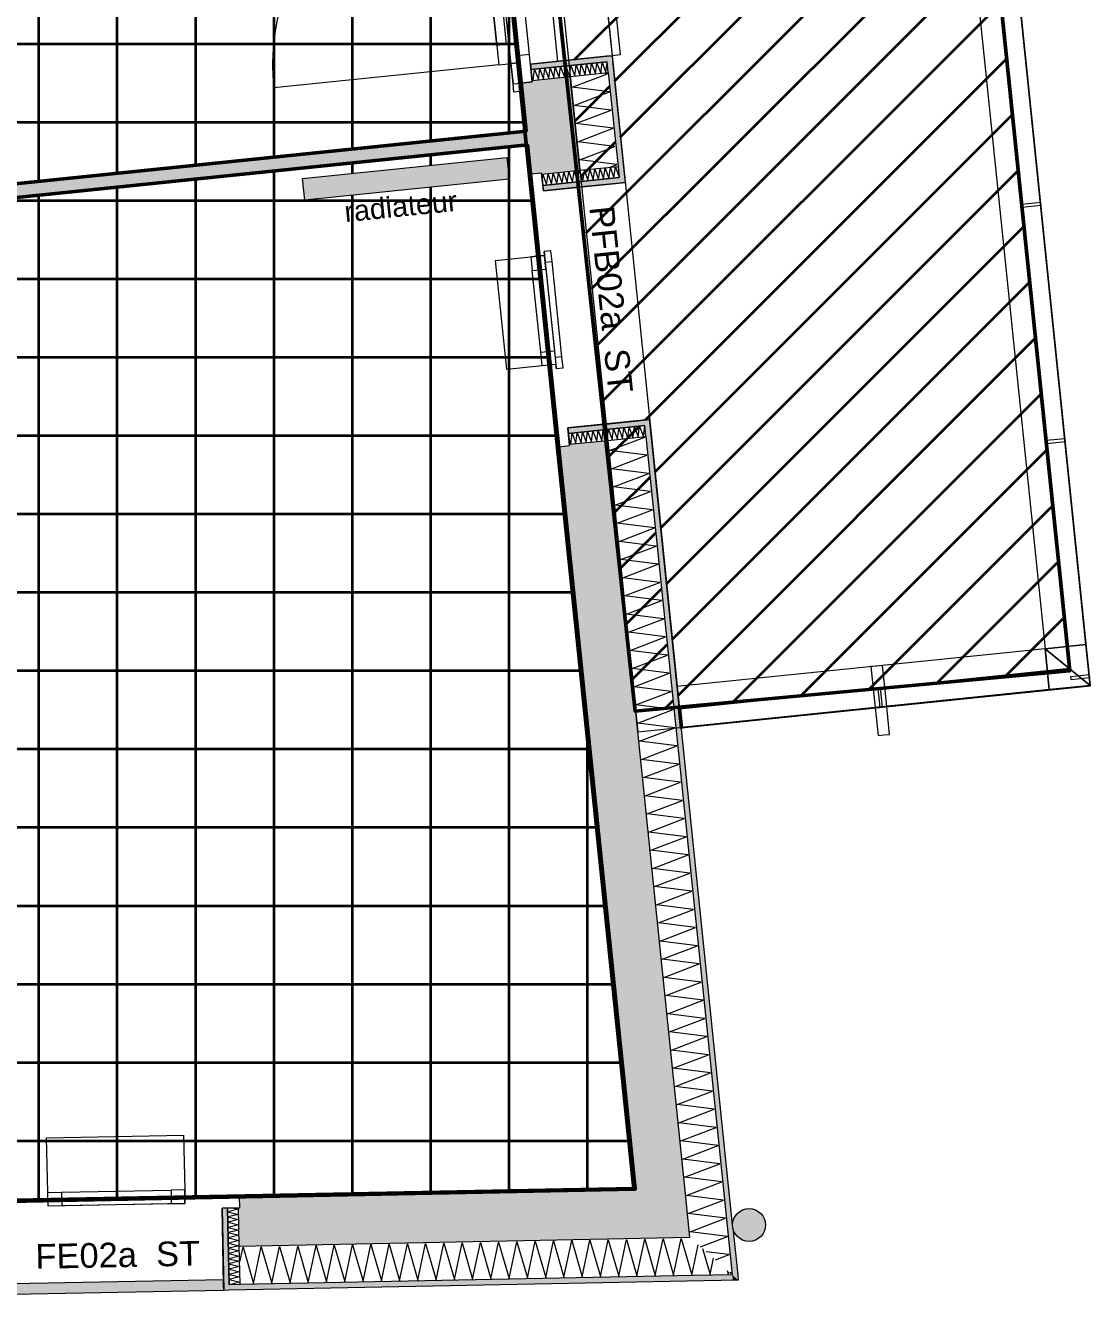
# Model space of a CAD drawing. Header units: metres. Extents: x 399 to 3028, y -427 to 863.
# Drawn here: x 727.254 to 731.141, y -333.482 to -328.848 of the extents above; entities that cross this region are included whole.
import ezdxf

# ---------------------------------------------------------------- set-up
doc = ezdxf.new("R2010")
doc.units = ezdxf.units.M
doc.linetypes.add('IMPORT-Traits plan _6_', pattern=[0.5, 0.25, -0.25])
for name, color, linetype, lineweight in [('01-Balcons_structure_Stylo_No__1', 250, 'Continuous', 9), ('01-Dalles_3D_Stylo_No__1', 250, 'Continuous', 9), ('01-Murs_structure', 250, 'Continuous', 9), ('01-Murs_structure_Stylo_No__1', 250, 'Continuous', 9), ('01-Murs_structure_Stylo_No__2', 8, 'Continuous', 9), ('01-Poteaux 12x24_structure', 250, 'Continuous', 9), ('01-Poteaux 12x24_structure_Stylo_No__1', 250, 'Continuous', 9), ('01-Tole ajourée_Stylo_No__1', 250, 'Continuous', 9), ('01-Tole ajourée_Stylo_No__2', 8, 'Continuous', 9), ('02-Cloisons_2nd oeuvre', 250, 'Continuous', 9), ('02-Cloisons_2nd oeuvre_Stylo_No__1', 250, 'Continuous', 9), ('02-Cloisons_2nd oeuvre_Stylo_No__47', 7, 'Continuous', 18), ('02-Serrurerie GC_snd oeuvre_Stylo_No__1', 250, 'Continuous', 9), ('02-Serrurerie_2nd oeuvre_Stylo_No__1', 250, 'Continuous', 9), ('03-Radiateurs_Stylo_No__1', 250, 'Continuous', 9), ('03-Radiateurs_Stylo_No__62', 253, 'Continuous', 9), ('04-Textes 100_text_Stylo_No__2', 8, 'Continuous', 9), ('06-SHAB pièces 50_Stylo_No__102', 71, 'Continuous', 50), ('AES-Charge', 5, 'Continuous', 35), ('Fenêtres ARCHICAD_Stylo_No__1', 250, 'Continuous', 9), ('Marques de fenêtre ARCHICAD_Stylo_No__1', 250, 'Continuous', 9), ('Plan De Charge - PH R_1_dwg', 8, 'Continuous', 9)]:
    doc.layers.add(name, color=color, linetype=linetype, lineweight=lineweight)
doc.styles.add('Arial_4', font='arial.ttf', dxfattribs={"height": 0.075})
doc.styles.add('Arial_6', font='arial.ttf', dxfattribs={"height": 0.09})

# ---------------------------------------------------------------- blocks, each defined once
blk = doc.blocks.new('Plan De Charge - PH R_1_dwg__X391-779607-Plan De Charge - PH R_1 1_100')
at = {"layer": '01-Murs_structure_Stylo_No__2', "flags": 128}
for points in [[(377.2386, -333.3015), (377.277, -333.434), (377.3053, -333.3002)], [(377.3053, -333.3002), (377.3436, -333.4327), (377.372, -333.2989)], [(377.372, -333.2989), (377.4103, -333.4314), (377.4386, -333.2975)], [(377.4386, -333.2975), (377.477, -333.43), (377.5053, -333.2962)], [(377.5053, -333.2962), (377.5436, -333.4287), (377.5719, -333.2949)], [(377.5719, -333.2949), (377.6103, -333.4274), (377.6386, -333.2936)], [(377.6386, -333.2936), (377.6769, -333.4261), (377.7052, -333.2922)], [(377.7052, -333.2922), (377.7436, -333.4247), (377.7719, -333.2909)], [(377.7719, -333.2909), (377.8102, -333.4234), (377.8385, -333.2896)], [(377.8385, -333.2896), (377.8769, -333.4221), (377.9052, -333.2883)], [(377.9052, -333.2883), (377.9435, -333.4208), (377.9718, -333.2869)], [(377.9718, -333.2869), (378.0102, -333.4195), (378.0385, -333.2856)], [(378.0385, -333.2856), (378.0768, -333.4181), (378.1051, -333.2843)], [(378.1051, -333.2843), (378.1435, -333.4168), (378.1718, -333.283)], [(378.1718, -333.283), (378.2101, -333.4155), (378.2385, -333.2816)], [(378.2385, -333.2816), (378.2768, -333.4142), (378.3051, -333.2803)], [(378.3051, -333.2803), (378.3434, -333.4128), (378.3718, -333.279)], [(378.3718, -333.279), (378.4101, -333.4115), (378.4384, -333.2777)], [(378.4384, -333.2777), (378.4768, -333.4102), (378.5051, -333.2763)], [(378.5051, -333.2763), (378.5434, -333.4089), (378.548, -333.387)], [(376.893, -333.3666), (376.9054, -333.3081), (376.9437, -333.4406), (376.972, -333.3068), (377.0104, -333.4393), (377.0387, -333.3055)], [(377.0387, -333.3055), (377.077, -333.438), (377.1053, -333.3042)], [(377.1053, -333.3042), (377.1437, -333.4367), (377.172, -333.3028)], [(377.172, -333.3028), (377.2103, -333.4353), (377.2386, -333.3015)]]:
    blk.add_lwpolyline(points, dxfattribs=at)
blk = doc.blocks.new('Plan De Charge - PH R_1_dwg__X392-779608-Plan De Charge - PH R_1 1_100')
at = {"layer": '01-Murs_structure_Stylo_No__2'}
blk.add_line((378.548, -333.387), (378.5666, -333.2992), dxfattribs=at)
at = {"layer": '01-Murs_structure_Stylo_No__2', "flags": 128}
for points in [[(378.5829, -333.3136), (378.6101, -333.4075), (378.6225, -333.3487)], [(378.673, -333.3933), (378.6767, -333.4062), (378.6784, -333.3981)]]:
    blk.add_lwpolyline(points, dxfattribs=at)
blk = doc.blocks.new('Plan De Charge - PH R_1_dwg__X396-779612-Plan De Charge - PH R_1 1_100')
at = {"layer": '01-Murs_structure_Stylo_No__2', "flags": 128}
for points in [[(376.8713, -333.1654), (376.8881, -333.1696), (376.8502, -333.1792), (376.8885, -333.1886), (376.8506, -333.1982)], [(376.8506, -333.1982), (376.8889, -333.2076), (376.851, -333.2172)], [(376.851, -333.2172), (376.8893, -333.2267), (376.8514, -333.2363)], [(376.8514, -333.2363), (376.8896, -333.2457), (376.8517, -333.2553)], [(376.8517, -333.2553), (376.89, -333.2648), (376.8521, -333.2744)], [(376.8521, -333.2744), (376.8904, -333.2838), (376.8525, -333.2934)], [(376.8525, -333.2934), (376.8908, -333.3029), (376.8529, -333.3125), (376.8911, -333.3219), (376.8533, -333.3315), (376.8915, -333.3409), (376.8536, -333.3506), (376.8919, -333.36), (376.854, -333.3696), (376.8923, -333.379), (376.8544, -333.3886), (376.8927, -333.3981), (376.8548, -333.4077), (376.893, -333.4171), (376.8552, -333.4267), (376.8934, -333.4362), (376.8555, -333.4458)]]:
    blk.add_lwpolyline(points, dxfattribs=at)
blk = doc.blocks.new('Plan De Charge - PH R_1_dwg_Fenêtre 22_3-779614-Plan De Charge - PH R_1 1_100')
at = {"layer": 'Fenêtres ARCHICAD_Stylo_No__1'}
for p, q in [((376.2427, -333.1079), (376.6427, -333.0999)), ((376.2432, -333.1329), (376.6432, -333.1249)), ((376.6436, -333.1499), (376.2437, -333.1579))]:
    blk.add_line(p, q, dxfattribs=at)
at = {"layer": 'Fenêtres ARCHICAD_Stylo_No__1', "flags": 128}
for points in [[(376.6887, -332.899), (376.6926, -333.0989), (376.6936, -333.1489), (376.6926, -333.0989), (376.6427, -333.0999), (376.6436, -333.1499), (376.6936, -333.1489), (376.1937, -333.1589), (376.1927, -333.1089), (376.1888, -332.9089)], [(376.1927, -333.1089), (376.2427, -333.1079), (376.2437, -333.1579), (376.1937, -333.1589)]]:
    blk.add_lwpolyline(points, close=True, dxfattribs=at)
blk = doc.blocks.new('Plan De Charge - PH R_1_dwg__X412-779630-Plan De Charge - PH R_1 1_100')
at = {"layer": '01-Murs_structure_Stylo_No__2', "flags": 128}
for points in [[(378.1069, -329.0743), (378.2358, -329.0251), (378.219, -329.023)], [(378.1137, -329.1406), (378.2426, -329.0915), (378.1069, -329.0743)], [(378.1205, -329.207), (378.2494, -329.1578), (378.1137, -329.1406)], [(378.1274, -329.2733), (378.2563, -329.2241), (378.1205, -329.207)], [(378.2416, -329.3675), (378.2699, -329.3567), (378.1342, -329.3396), (378.2631, -329.2904), (378.1274, -329.2733)]]:
    blk.add_lwpolyline(points, dxfattribs=at)
blk = doc.blocks.new('Plan De Charge - PH R_1_dwg__X413-779631-Plan De Charge - PH R_1 1_100')
at = {"layer": '01-Murs_structure_Stylo_No__2', "flags": 128}
for points in [[(378.2436, -330.4006), (378.3725, -330.3514), (378.363, -330.3503)], [(378.2504, -330.4669), (378.3793, -330.4178), (378.2436, -330.4006)], [(378.2573, -330.5333), (378.3861, -330.4841), (378.2504, -330.4669)], [(378.2641, -330.5996), (378.393, -330.5504), (378.2573, -330.5333)], [(378.2709, -330.6659), (378.3998, -330.6167), (378.2641, -330.5996)], [(378.2778, -330.7322), (378.4067, -330.683), (378.2709, -330.6659)], [(378.2846, -330.7985), (378.4135, -330.7493), (378.2778, -330.7322)], [(378.2914, -330.8648), (378.4203, -330.8157), (378.2846, -330.7985)], [(378.2983, -330.9311), (378.4272, -330.882), (378.2914, -330.8648)], [(378.3051, -330.9975), (378.434, -330.9483), (378.2983, -330.9311)], [(378.3119, -331.0638), (378.4408, -331.0146), (378.3051, -330.9975)], [(378.3188, -331.1301), (378.4477, -331.0809), (378.3119, -331.0638)], [(378.3256, -331.1964), (378.4545, -331.1472), (378.3188, -331.1301)], [(378.3325, -331.2627), (378.4613, -331.2135), (378.3256, -331.1964)], [(378.3393, -331.329), (378.4682, -331.2799), (378.3325, -331.2627)], [(378.3461, -331.3954), (378.475, -331.3462), (378.3393, -331.329)], [(378.353, -331.4617), (378.4818, -331.4125), (378.3461, -331.3954)], [(378.3598, -331.528), (378.4887, -331.4788), (378.353, -331.4617)], [(378.3666, -331.5943), (378.4955, -331.5451), (378.3598, -331.528)], [(378.3735, -331.6606), (378.5024, -331.6114), (378.3666, -331.5943)], [(378.3803, -331.7269), (378.5092, -331.6778), (378.3735, -331.6606)], [(378.3871, -331.7932), (378.516, -331.7441), (378.3803, -331.7269)], [(378.394, -331.8596), (378.5229, -331.8104), (378.3871, -331.7932)], [(378.4008, -331.9259), (378.5297, -331.8767), (378.394, -331.8596)], [(378.4076, -331.9922), (378.5365, -331.943), (378.4008, -331.9259)], [(378.4145, -332.0585), (378.5434, -332.0093), (378.4076, -331.9922)], [(378.4213, -332.1248), (378.5502, -332.0756), (378.4145, -332.0585)], [(378.4282, -332.1911), (378.557, -332.142), (378.4213, -332.1248)], [(378.435, -332.2575), (378.5639, -332.2083), (378.4282, -332.1911)], [(378.4418, -332.3238), (378.5707, -332.2746), (378.435, -332.2575)], [(378.4487, -332.3901), (378.5775, -332.3409), (378.4418, -332.3238)], [(378.4555, -332.4564), (378.5844, -332.4072), (378.4487, -332.3901)], [(378.4623, -332.5227), (378.5912, -332.4735), (378.4555, -332.4564)], [(378.4692, -332.589), (378.598, -332.5399), (378.4623, -332.5227)], [(378.476, -332.6553), (378.6049, -332.6062), (378.4692, -332.589)], [(378.4828, -332.7217), (378.6117, -332.6725), (378.476, -332.6553)], [(378.4897, -332.788), (378.6186, -332.7388), (378.4828, -332.7217)], [(378.4965, -332.8543), (378.6254, -332.8051), (378.4897, -332.788)], [(378.5033, -332.9206), (378.6322, -332.8714), (378.4965, -332.8543)], [(378.6237, -333.0667), (378.517, -333.0532), (378.6459, -333.0041), (378.5102, -332.9869), (378.6391, -332.9377), (378.5033, -332.9206)]]:
    blk.add_lwpolyline(points, dxfattribs=at)
blk = doc.blocks.new('Plan De Charge - PH R_1_dwg__X423-779641-Plan De Charge - PH R_1 1_100')
at = {"layer": '01-Murs_structure_Stylo_No__2', "flags": 128}
for points in [[(378.5238, -333.1196), (378.6527, -333.0704), (378.6237, -333.0667)], [(378.5307, -333.1859), (378.6596, -333.1367), (378.5238, -333.1196)], [(378.5751, -333.3068), (378.6732, -333.2693), (378.5375, -333.2522), (378.6664, -333.203), (378.5307, -333.1859)], [(378.6296, -333.3549), (378.6801, -333.3356), (378.5957, -333.325)], [(378.684, -333.4031), (378.6869, -333.402), (378.6821, -333.4013)]]:
    blk.add_lwpolyline(points, dxfattribs=at)
blk = doc.blocks.new('Plan De Charge - PH R_1_dwg__X438-779656-Plan De Charge - PH R_1 1_100')
at = {"layer": '01-Murs_structure_Stylo_No__2', "flags": 128}
for points in [[(378.0831, -328.9978), (378.0972, -329.0346), (378.1021, -328.9958), (378.1161, -329.0327), (378.121, -328.9939), (378.1351, -329.0307), (378.14, -328.9919), (378.154, -329.0288), (378.1589, -328.99), (378.173, -329.0268), (378.1779, -328.988), (378.1919, -329.0248), (378.1968, -328.9861), (378.2109, -329.0229), (378.2158, -328.9841), (378.2298, -329.0209), (378.2347, -328.9822)], [(377.9584, -329.0321), (377.9646, -329.0483), (377.9695, -329.0095), (377.9835, -329.0463), (377.9884, -329.0076)], [(377.9884, -329.0076), (378.0025, -329.0444), (378.0074, -329.0056)], [(378.0074, -329.0056), (378.0214, -329.0424), (378.0263, -329.0036)], [(378.0263, -329.0036), (378.0404, -329.0405), (378.0453, -329.0017)], [(378.0453, -329.0017), (378.0593, -329.0385), (378.0642, -328.9997)], [(378.0642, -328.9997), (378.0783, -329.0366), (378.0831, -328.9978)]]:
    blk.add_lwpolyline(points, dxfattribs=at)
blk = doc.blocks.new('Plan De Charge - PH R_1_dwg__X439-779657-Plan De Charge - PH R_1 1_100')
at = {"layer": '01-Murs_structure_Stylo_No__2', "flags": 128}
for points in [[(378.0953, -330.3601), (378.1015, -330.3762), (378.1063, -330.3375), (378.1204, -330.3743), (378.1253, -330.3355)], [(378.1253, -330.3355), (378.1393, -330.3723), (378.1442, -330.3336)], [(378.1442, -330.3336), (378.1583, -330.3704), (378.1632, -330.3316)], [(378.1632, -330.3316), (378.1772, -330.3684), (378.1821, -330.3297)], [(378.1821, -330.3297), (378.1962, -330.3665), (378.2011, -330.3277)], [(378.2011, -330.3277), (378.2151, -330.3645), (378.22, -330.3258)], [(378.22, -330.3258), (378.2341, -330.3626), (378.239, -330.3238), (378.253, -330.3606), (378.2579, -330.3218), (378.272, -330.3587), (378.2769, -330.3199), (378.2909, -330.3567), (378.2958, -330.3179), (378.3099, -330.3548), (378.3148, -330.316), (378.3288, -330.3528), (378.3337, -330.314), (378.3478, -330.3509), (378.3527, -330.3121), (378.3667, -330.3489), (378.3716, -330.3101)]]:
    blk.add_lwpolyline(points, dxfattribs=at)
blk = doc.blocks.new('Plan De Charge - PH R_1_dwg__X440-779658-Plan De Charge - PH R_1 1_100')
at = {"layer": '01-Murs_structure_Stylo_No__2', "flags": 128}
for points in [[(377.9974, -329.4105), (378.0001, -329.3934), (378.0128, -329.4303), (378.0191, -329.3914), (378.0318, -329.4284)], [(378.0318, -329.4284), (378.038, -329.3895), (378.0507, -329.4264)], [(378.0507, -329.4264), (378.057, -329.3875), (378.0697, -329.4245)], [(378.0697, -329.4245), (378.0759, -329.3856), (378.0886, -329.4225)], [(378.0886, -329.4225), (378.0949, -329.3836), (378.1076, -329.4206)], [(378.1076, -329.4206), (378.1138, -329.3817), (378.1265, -329.4186)], [(378.1265, -329.4186), (378.1328, -329.3797), (378.1455, -329.4167), (378.1517, -329.3778), (378.1644, -329.4147), (378.1707, -329.3758), (378.1834, -329.4128), (378.1896, -329.3739), (378.2023, -329.4108), (378.2086, -329.3719), (378.2213, -329.4089), (378.2275, -329.3699), (378.2402, -329.4069), (378.2465, -329.368), (378.2592, -329.405), (378.2654, -329.366), (378.2781, -329.403)]]:
    blk.add_lwpolyline(points, dxfattribs=at)
blk = doc.blocks.new('Plan De Charge - PH R_1_dwg_Fenêtre châssis double 22_4-779665-Plan De Charge - PH R_1 1_100')
at = {"layer": 'Fenêtres ARCHICAD_Stylo_No__1', "linetype": 'IMPORT-Traits plan _6_'}
for p, q in [((377.7364, -327.2683), (377.9209, -329.0588)), ((377.8823, -327.3186), (378.0535, -328.9798)), ((378.0812, -327.2981), (378.2525, -328.9593))]:
    blk.add_line(p, q, dxfattribs=at)
at = {"layer": 'Fenêtres ARCHICAD_Stylo_No__1'}
for p, q in [((377.7114, -327.4166), (377.7817, -328.098)), ((377.8165, -328.0944), (377.7463, -327.413)), ((377.796, -328.2373), (377.8663, -328.9186)), ((377.9011, -328.9151), (377.8309, -328.2337)), ((377.8386, -328.9919), (377.018, -329.0765))]:
    blk.add_line(p, q, dxfattribs=at)
at = {"layer": 'Fenêtres ARCHICAD_Stylo_No__1', "flags": 128}
for points in [[(377.9607, -329.0547), (377.9541, -328.99), (377.9607, -329.0547), (377.9209, -329.0588), (377.9607, -329.0547), (377.9505, -328.9552), (377.9057, -328.9598), (377.9083, -328.9847), (377.8834, -328.9872), (377.8911, -329.0619), (377.7065, -327.2713), (377.7035, -327.2415), (377.7333, -327.2384), (377.7364, -327.2683), (377.7065, -327.2713), (377.7142, -327.3459), (377.7391, -327.3434), (377.7416, -327.3683), (377.7864, -327.3636), (377.7762, -327.2642), (377.7364, -327.2683), (377.7762, -327.2642), (377.7828, -327.3288), (377.7762, -327.2642)], [(377.7828, -327.3288), (377.9221, -327.3145), (378.0613, -327.3001), (378.0812, -327.2981), (378.1111, -327.295), (378.2823, -328.9562), (378.2525, -328.9593), (378.2326, -328.9613), (378.0933, -328.9757), (377.9541, -328.99)], [(377.6695, -327.3506), (377.7391, -327.3434), (377.7463, -327.413), (377.6766, -327.4202), (377.6695, -327.3506), (376.8488, -327.4351)], [(377.9505, -328.9552), (377.8684, -328.1594), (377.7864, -327.3636)]]:
    blk.add_lwpolyline(points, dxfattribs=at)
for points in [[(377.7333, -327.2384), (377.7364, -327.2683)], [(377.7469, -328.1016), (377.6766, -327.4202)], [(377.8237, -328.164), (377.8165, -328.0944), (377.7469, -328.1016), (377.754, -328.1712)], [(377.8315, -328.9222), (377.7612, -328.2408), (377.8309, -328.2337), (377.8237, -328.164), (377.754, -328.1712), (377.7612, -328.2408)], [(377.9083, -328.9847), (377.9011, -328.9151), (377.8315, -328.9222), (377.8386, -328.9919)], [(377.924, -329.0886), (377.9209, -329.0588), (377.924, -329.0886), (377.8942, -329.0917), (377.8911, -329.0619), (377.9209, -329.0588)]]:
    blk.add_lwpolyline(points, close=True, dxfattribs=at)
at = {"layer": 'Fenêtres ARCHICAD_Stylo_No__1'}
for centre, start, end in [((377.6695, -327.3506), 185.8851, 275.8851), ((377.8386, -328.9919), 95.8851, 185.8851)]:
    blk.add_arc(centre, 0.825, start, end, dxfattribs=at)
blk = doc.blocks.new('Plan De Charge - PH R_1_dwg_Fenêtre 22_4-779666-Plan De Charge - PH R_1 1_100')
at = {"layer": 'Fenêtres ARCHICAD_Stylo_No__1'}
for p, q in [((377.9921, -330.0417), (377.9613, -329.7432)), ((378.017, -330.0391), (377.9862, -329.7407)), ((378.0111, -329.7381), (378.0418, -330.0365))]:
    blk.add_line(p, q, dxfattribs=at)
at = {"layer": 'Fenêtres ARCHICAD_Stylo_No__1', "flags": 128}
blk.add_lwpolyline([(378.0693, -330.0588), (378.0334, -329.7107), (378.0293, -329.6709), (378.0044, -329.6735), (378.0085, -329.7133), (378.0334, -329.7107)], dxfattribs=at)
for points in [[(378.0044, -329.6735), (378.0059, -329.6884)], [(377.8269, -329.7068), (377.9562, -329.6935), (378.0059, -329.6884), (377.9562, -329.6935), (377.9613, -329.7432), (378.0111, -329.7381), (378.0059, -329.6884), (378.0469, -330.0863), (377.9972, -330.0914), (377.9921, -330.0417), (378.0418, -330.0365), (378.0469, -330.0863), (377.9972, -330.0914), (377.8679, -330.1047)], [(378.0444, -330.0614), (378.0485, -330.1012), (378.0734, -330.0986), (378.0693, -330.0588)], [(378.0485, -330.1012), (378.0469, -330.0863)]]:
    blk.add_lwpolyline(points, close=True, dxfattribs=at)
blk = doc.blocks.new('Plan De Charge - PH R_1_dwg-779150-Plan De Charge - PH R_1 1_100')
at = {"layer": '01-Murs_structure', "lineweight": 35}
for color, points in [(10, [(377.9561, -329.0099), (378.2545, -328.9792), (378.2525, -328.9593), (377.9541, -328.99), (377.9553, -329.0019)]), (10, [(378.2782, -329.404), (378.2981, -329.4019), (378.2545, -328.9792), (378.2346, -328.9812), (378.278, -329.4019)]), (18, [(377.9956, -329.3929), (378.1348, -329.3785), (378.0995, -329.0353), (377.9602, -329.0497), (377.9602, -329.0547), (377.9209, -329.0588), (377.9553, -329.392), (377.9951, -329.3879)]), (10, [(378.0017, -329.4526), (378.3002, -329.4218), (378.2981, -329.4019), (377.9997, -329.4327)]), (10, [(378.093, -330.3379), (378.3914, -330.3071), (378.3894, -330.2872), (378.0909, -330.318)]), (10, [(378.6554, -333.0634), (378.6753, -333.0614), (378.3914, -330.3071), (378.3715, -330.3092), (378.5362, -331.9069)]), (18, [(378.3371, -333.0963), (378.5162, -333.0778), (378.2346, -330.3635), (378.0971, -330.3777), (378.0971, -330.3827), (378.0578, -330.3867), (378.3352, -333.0778)]), (10, [(378.7132, -333.4289), (378.6753, -333.0614), (378.6554, -333.0634), (378.6931, -333.4111)]), (18, [(376.8918, -333.305), (378.3556, -333.2759), (378.3371, -333.0963), (376.8932, -333.125), (376.8918, -333.165), (376.889, -333.165)]), (18, [(378.5362, -333.2723), (378.5162, -333.0778), (378.3371, -333.0963), (378.3556, -333.1126)]), (18, [(378.3556, -333.2759), (378.5362, -333.2723), (378.3371, -333.0963), (378.3553, -333.2723)]), (10, [(376.835, -333.4662), (376.855, -333.4658), (376.849, -333.1658), (376.829, -333.1662), (376.8342, -333.4262)]), (10, [(376.855, -333.4658), (378.6931, -333.4289), (378.6911, -333.4093), (376.8546, -333.4458)]), (10, [(378.6931, -333.4293), (378.7132, -333.4289), (378.6911, -333.4093), (378.6931, -333.4289)])]:
    blk.add_hatch(color=color, dxfattribs=at).paths.add_polyline_path(points)
at = {"layer": '01-Poteaux 12x24_structure', "lineweight": 35}
blk.add_hatch(color=135, dxfattribs=at).paths.add_polyline_path([(378.7524, -333.2873), (378.7679, -333.2853), (378.7824, -333.2793), (378.7948, -333.2697), (378.8044, -333.2573), (378.8104, -333.2428), (378.8124, -333.2273), (378.8104, -333.2118), (378.8044, -333.1973), (378.7948, -333.1849), (378.7824, -333.1753), (378.7679, -333.1694), (378.7524, -333.1673), (378.7369, -333.1694), (378.7224, -333.1753), (378.71, -333.1849), (378.7005, -333.1973), (378.6931, -333.2219), (378.6931, -333.2327), (378.6945, -333.2428), (378.7005, -333.2573), (378.7132, -333.2722), (378.7224, -333.2793), (378.7369, -333.2853)])
at = {"layer": '01-Tole ajourée_Stylo_No__2', "lineweight": 35}
blk.add_hatch(color=10, dxfattribs=at).paths.add_polyline_path([(376.0651, -333.4815), (376.835, -333.4662), (376.8342, -333.4262), (376.0643, -333.4415), (376.0651, -333.4814)])
at = {"layer": '02-Cloisons_2nd oeuvre', "lineweight": 35}
blk.add_hatch(color=18, dxfattribs=at).paths.add_polyline_path([(374.6484, -329.6243), (377.9436, -329.2848), (377.9385, -329.2351), (374.6433, -329.5745)])
at = {"layer": '03-Radiateurs_Stylo_No__62', "lineweight": 35}
blk.add_hatch(color=43, dxfattribs=at).paths.add_polyline_path([(377.1309, -329.4868), (377.8769, -329.4099), (377.8687, -329.3303), (377.1227, -329.4072)])
at = {"layer": 'AES-Charge'}
h = blk.add_hatch(dxfattribs=at)
h.set_pattern_fill('FP_93', color=1, style=0, pattern_type=2)
h.set_pattern_definition([(0, (46.337, 45.172), (0, 0.286), []), (90, (46.337, 45.172), (-0.286, 2e-17), [])])
h.paths.add_polyline_path([(373.8065, -331.0354), (373.8065, -331.0354), (373.8556, -331.0303)])
h.paths.add_polyline_path([(367.1789, -333.3051), (371.4584, -333.2239), (371.125, -329.9873), (371.088, -329.9911), (371.0829, -329.9414), (371.1696, -329.9324), (371.2085, -330.3103), (371.3179, -330.299), (371.3467, -330.5787), (372.8289, -330.426), (372.7611, -329.7685), (373.7161, -329.6701), (373.7279, -329.7845), (373.6782, -329.7896), (373.6715, -329.7249), (372.816, -329.8131), (372.8837, -330.4706), (371.3519, -330.6284), (371.5645, -332.6926), (372.3603, -332.6106), (372.3675, -332.6953), (372.2994, -332.7023), (372.3445, -333.14), (372.4141, -333.1328), (372.4223, -333.2057), (374.027, -333.1752), (373.7673, -330.655), (373.8171, -330.6499), (373.8563, -331.0239), (373.8788, -331.0215), (373.884, -331.0713), (373.8607, -331.0737), (374.0728, -333.1312), (374.9999, -333.0357), (374.7442, -330.5544), (374.7939, -330.5492), (375.0631, -333.1556), (378.3321, -333.0936), (377.9395, -329.2852), (374.6981, -329.6192), (374.7048, -329.6838), (374.655, -329.6889), (374.6433, -329.5745), (377.9343, -329.2351), (377.6367, -326.3475), (366.5794, -327.4869), (366.5845, -327.5369), (366.5796, -327.5375), (366.7282, -328.9798), (366.7332, -328.9793), (366.7519, -329.1608), (366.7469, -329.1614), (366.8432, -330.0964), (366.8482, -330.0959), (366.8769, -330.3747), (370.2175, -330.0305), (370.2226, -330.0803), (366.8821, -330.4245), (366.9709, -331.2867), (366.9659, -331.2872), (367.1504, -333.0777), (367.1554, -333.0772), (367.1736, -333.2535)])
h.paths.add_polyline_path([(368.2491, -333.2189), (367.4991, -333.2189), (367.4991, -333.1389), (368.2491, -333.1389)])
h.paths.add_polyline_path([(374.1567, -333.1728), (375.0123, -333.1566), (375.005, -333.0854), (374.4475, -333.1428)])
h.paths.add_polyline_path([(374.7494, -330.9821), (374.7443, -330.9324), (374.7826, -330.9284), (374.7877, -330.9782)])
h.paths.add_polyline_path([(377.1309, -329.4868), (377.1227, -329.4072), (377.8687, -329.3303), (377.8769, -329.4099)])
h.paths.add_polyline_path([(366.9173, -327.572), (366.9091, -327.4924), (367.6552, -327.4155), (367.6634, -327.4951)])
h.paths.add_polyline_path([(372.5101, -327.5314), (372.5049, -327.4816), (372.7541, -327.4559), (372.6927, -326.8593), (373.4188, -326.7845), (373.4854, -327.4311), (373.3561, -327.4444), (373.3492, -327.3747), (372.9113, -327.4198), (372.9184, -327.4895), (372.7541, -327.5062)])
h.paths.add_polyline_path([(366.5589, -327.2879), (370.8018, -326.8507), (370.5392, -324.3023), (370.589, -324.2972), (370.6169, -324.5686), (371.6445, -324.4627), (371.6496, -324.5125), (370.7315, -324.6071), (370.9057, -326.2981), (371.7015, -326.2161), (371.7087, -326.3008), (371.6406, -326.3079), (371.6872, -326.7454), (371.7553, -326.7384), (371.7568, -326.7523), (374.3252, -326.4876), (374.1238, -324.533), (374.1736, -324.5278), (374.3751, -326.4825), (377.6161, -326.1481), (377.3188, -323.2639), (374.0777, -323.5978), (374.0844, -323.6624), (374.0347, -323.6675), (374.028, -323.6029), (373.8722, -323.5255), (373.8945, -323.4807), (374.0373, -323.5517), (377.3137, -323.2137), (377.0162, -320.3282), (365.9592, -321.4683), (365.9643, -321.5179), (365.9595, -321.5184), (366.1081, -322.9607), (366.1129, -322.9602), (366.15, -323.32), (366.1451, -323.3205), (366.2415, -324.2556), (366.2464, -324.2551), (366.2729, -324.5126), (366.268, -324.5131), (366.5453, -327.1989), (366.5496, -327.1984)])
h.paths.add_polyline_path([(377.5922, -327.1998), (377.5153, -326.4537), (377.5949, -326.4455), (377.6718, -327.1916), (377.6283, -327.1961)])
h.paths.add_polyline_path([(366.8787, -327.1975), (366.8705, -327.1179), (367.6166, -327.041), (367.6248, -327.1206), (367.4371, -327.14)])
h.paths.add_polyline_path([(373.1862, -325.014), (373.1862, -325.014), (373.2352, -325.0089)])
h.paths.add_polyline_path([(373.3484, -326.5883), (373.1189, -324.3611), (372.5151, -324.4233), (372.5099, -324.3736), (373.1635, -324.3062), (373.2359, -325.0025), (373.2585, -325.0001), (373.2636, -325.0499), (373.2404, -325.0523), (373.3981, -326.5831)])
h.paths.add_polyline_path([(374.129, -324.9607), (374.1239, -324.911), (374.1622, -324.907), (374.1673, -324.9568)])
h.paths.add_polyline_path([(376.5105, -323.4654), (376.5023, -323.3858), (377.2483, -323.3089), (377.2565, -323.3885)])
h.paths.add_polyline_path([(370.4501, -323.4369), (370.4391, -323.3303), (372.9856, -323.0679), (372.8153, -321.4148), (372.7357, -321.423), (372.7288, -321.3533), (372.2909, -321.3984), (372.2981, -321.4681), (372.1687, -321.4814), (372.1021, -320.8349), (372.7984, -320.7631), (373.0354, -323.0628), (373.0498, -323.0613), (373.1152, -323.0938), (373.093, -323.1386), (373.0405, -323.1125), (370.4939, -323.3749), (370.4998, -323.4317)])
h.paths.add_polyline_path([(370.0295, -321.7016), (370.0244, -321.6519), (370.2736, -321.6262), (370.2121, -321.0296), (370.3116, -321.0193), (370.3782, -321.6657), (370.2121, -321.6828)])
h.paths.add_polyline_path([(366.2969, -321.5506), (366.2887, -321.471), (367.0348, -321.3941), (367.043, -321.4737), (366.5589, -321.5236)])
h.paths.add_polyline_path([(365.9386, -321.2687), (376.9957, -320.1288), (376.6983, -317.2436), (373.4078, -317.5827), (373.396, -317.4683), (373.4457, -317.4632), (373.4524, -317.5278), (376.6931, -317.1934), (376.3957, -314.308), (370.5368, -314.9118), (370.5384, -314.9267), (370.4687, -314.9339), (370.5154, -315.3714), (370.5835, -315.3644), (370.5922, -315.449), (369.7964, -315.531), (369.9706, -317.222), (371.5025, -317.0642), (371.5702, -317.7217), (372.4257, -317.6336), (372.4191, -317.5689), (372.4688, -317.5638), (372.4806, -317.6782), (371.5256, -317.7766), (371.4579, -317.1191), (369.8663, -317.283), (369.9341, -317.9406), (369.8474, -317.9495), (369.8422, -317.8998), (369.8792, -317.896), (369.5819, -315.0101), (365.3388, -315.4473), (365.348, -315.5366), (365.3432, -315.5371), (365.6199, -318.2229), (365.6247, -318.2224), (365.6361, -318.3331), (368.9768, -317.9889), (368.982, -318.0387), (365.6413, -318.3829), (365.6689, -318.6515), (365.6641, -318.652), (365.7605, -319.587), (365.7653, -319.5865), (365.7782, -319.7114), (365.7733, -319.7119), (365.9245, -321.154), (365.9268, -321.1537), (365.9385, -321.2674)])
h.paths.add_polyline_path([(366.2606, -321.198), (366.2524, -321.1185), (366.9985, -321.0416), (367.0067, -321.1212), (366.5589, -321.1673)])
h.paths.add_polyline_path([(376.9718, -321.1784), (376.895, -320.4324), (376.9745, -320.4242), (377.0514, -321.1702)])
h.paths.add_polyline_path([(372.0517, -320.6386), (371.9903, -320.042), (371.7411, -320.0676), (371.736, -320.0179), (372.1443, -319.9757), (372.1512, -320.0453), (372.5892, -320.0002), (372.582, -319.9306), (372.7113, -319.9172), (372.7779, -320.5638), (372.0917, -320.6345)])
h.paths.add_polyline_path([(376.8558, -320.0523), (376.7789, -319.3063), (376.8585, -319.2981), (376.9354, -320.0441), (376.9055, -320.0472)])
h.paths.add_polyline_path([(375.8692, -317.241), (375.861, -317.1614), (376.607, -317.0845), (376.6152, -317.1641), (376.331, -317.1934)])
h.paths.add_polyline_path([(372.3299, -316.7035), (372.1286, -314.7489), (372.1783, -314.7437), (372.336, -316.2746), (372.3592, -316.2722), (372.3644, -316.322), (372.3411, -316.3244), (372.3797, -316.6984)])
h.paths.add_polyline_path([(373.3068, -316.6029), (373.1053, -314.6472), (373.155, -314.6421), (373.3565, -316.5978)])
h.paths.add_polyline_path([(373.2298, -316.2328), (373.2247, -316.1831), (373.263, -316.1791), (373.2681, -316.2288)])
h.paths.add_polyline_path([(365.6788, -315.5511), (365.6706, -315.4716), (366.4167, -315.3947), (366.4249, -315.4743)])
h.paths.add_polyline_path([(365.3183, -315.2484), (371.4613, -314.6154), (371.3947, -313.9688), (371.524, -313.9555), (371.531, -314.0252), (371.9689, -313.98), (371.9617, -313.9104), (372.0413, -313.9022), (371.871, -312.2491), (369.3244, -312.5114), (369.3134, -312.4049), (369.3632, -312.3997), (369.369, -312.4566), (371.9156, -312.1942), (371.9617, -312.158), (371.9926, -312.1973), (371.9351, -312.2425), (371.9207, -312.2439), (372.1577, -314.5436), (376.3751, -314.1085), (376.0778, -311.2235), (372.8, -311.5625), (372.6765, -311.6596), (372.6456, -311.6203), (372.7824, -311.5128), (372.7757, -311.4482), (372.8254, -311.443), (372.8349, -311.5074), (376.0726, -311.1733), (375.7751, -308.2877), (369.9166, -308.8917), (369.9181, -308.9066), (369.8485, -308.9138), (369.8951, -309.3513), (369.9632, -309.3443), (369.9719, -309.4288), (369.1761, -309.5108), (369.3504, -311.2019), (370.2685, -311.1073), (370.2736, -311.157), (369.2461, -311.2629), (369.274, -311.5343), (369.2243, -311.5394), (368.9616, -308.99), (364.7185, -309.4274), (364.7276, -309.5161), (364.7229, -309.5166), (364.9996, -312.2024), (365.0044, -312.2019), (365.0331, -312.4805), (365.0283, -312.4809), (365.1247, -313.416), (365.1294, -313.4155), (365.1578, -313.6911), (365.1531, -313.6916), (365.3017, -315.1339), (365.3064, -315.1335), (365.3182, -315.2479)])
h.paths.add_polyline_path([(365.6404, -315.1779), (365.6322, -315.0983), (366.3782, -315.0214), (366.3864, -315.101)])
h.paths.add_polyline_path([(369.5713, -314.8101), (369.5099, -314.2135), (369.2607, -314.2391), (369.2555, -314.1894), (369.6042, -314.1535), (369.6708, -314.7998), (369.6093, -314.8062)])
h.paths.add_polyline_path([(376.2355, -314.0322), (376.1587, -313.2861), (376.2383, -313.2779), (376.3151, -314.024), (376.2849, -314.0271)])
h.paths.add_polyline_path([(375.2489, -311.2208), (375.2407, -311.1413), (375.9868, -311.0644), (375.995, -311.144), (375.7107, -311.1733)])
h.paths.add_polyline_path([(371.1391, -311.0679), (371.1339, -311.0181), (371.7377, -310.9559), (371.5083, -308.7287), (371.5581, -308.7236), (371.7158, -310.2545), (371.739, -310.2521), (371.7441, -310.3018), (371.7209, -310.3042), (371.7926, -311.0005), (371.4715, -311.0336)])
h.paths.add_polyline_path([(372.6865, -310.5827), (372.4851, -308.627), (372.5348, -308.6219), (372.7363, -310.5776)])
h.paths.add_polyline_path([(372.6095, -310.2126), (372.6044, -310.1629), (372.6427, -310.159), (372.6478, -310.2087)])
h.paths.add_polyline_path([(365.0586, -309.531), (365.0504, -309.4514), (365.7964, -309.3745), (365.8046, -309.4541), (365.6121, -309.474)])
h.paths.add_polyline_path([(364.7174, -309.4174), (375.7741, -308.2772), (375.7628, -308.1683), (364.7062, -309.308), (364.7127, -309.3714)])
h = blk.add_hatch(dxfattribs=at)
h.set_pattern_fill('FP_92', color=4, style=0, pattern_type=2)
h.set_pattern_definition([(45, (46.337, 45.172), (-0.11242998, 0.11242998), [])])
h.paths.add_polyline_path([(378.3381, -331.3503), (378.4775, -331.3376), (378.3715, -330.3092), (378.2315, -330.3236), (378.3371, -331.3407)])
h.paths.add_polyline_path([(378.4974, -331.3358), (379.9168, -331.2065), (379.4873, -326.9489), (378.0616, -327.1078), (378.0792, -327.2983), (377.9232, -327.3144), (378.0934, -328.9757), (378.2525, -328.9593), (378.2981, -329.422), (378.1408, -329.4382), (378.2302, -330.3036), (378.3894, -330.2872), (378.4012, -330.4024)])
h.paths.add_polyline_path([(378.1388, -329.4183), (378.278, -329.4019), (378.2346, -328.9812), (378.0954, -328.9956), (378.1371, -329.4019)])
h.paths.add_polyline_path([(377.9212, -327.2945), (378.0591, -327.2782), (378.0418, -327.11), (377.9038, -327.1254), (377.9209, -327.2923)])
at = {"color": 8, "lineweight": 9, "flags": 128}
for points in [[(379.4125, -327.0453), (379.5617, -327.0299), (379.5464, -326.8807), (379.4125, -327.0453), (379.8327, -331.1237), (379.982, -331.1084), (379.5617, -327.0299), (379.4125, -327.0453)], [(379.8327, -331.1237), (379.9973, -331.2576), (379.982, -331.1084), (379.8327, -331.1237), (379.8481, -331.273), (379.9973, -331.2576), (379.8327, -331.1237), (378.4898, -331.2621), (378.5052, -331.4113), (379.8481, -331.273), (379.8327, -331.1237)]]:
    blk.add_lwpolyline(points, dxfattribs=at)
at = {"layer": '01-Balcons_structure_Stylo_No__1', "flags": 128}
blk.add_lwpolyline([(379.9973, -331.2576), (379.5464, -326.8807), (377.8949, -327.0509), (378.3461, -331.4277)], close=True, dxfattribs=at)
at = {"layer": '01-Dalles_3D_Stylo_No__1', "flags": 128}
blk.add_lwpolyline([(358.7162, -303.8138), (357.8979, -303.8982), (358.3529, -306.0327), (363.4685, -305.5057), (363.6105, -306.8847), (365.8664, -306.6515), (366.1258, -309.1613), (364.7061, -309.308), (367.1802, -333.3179), (378.3371, -333.0963), (375.7491, -307.9881), (377.8072, -307.7761), (377.5768, -305.5407), (379.1735, -305.3762), (378.4677, -298.5269), (358.47, -301.4251)], close=True, dxfattribs=at)
at = {"layer": '01-Murs_structure_Stylo_No__1'}
for p, q in [((378.2387, -329.021), (378.2346, -328.9812)), ((378.1348, -329.3785), (378.0995, -329.0353)), ((377.9209, -329.0588), (377.924, -329.0886)), ((378.2741, -329.3642), (378.2782, -329.404)), ((378.3756, -330.349), (378.3715, -330.3092)), ((376.8946, -333.445), (376.8546, -333.4458))]:
    blk.add_line(p, q, dxfattribs=at)
at = {"layer": '01-Murs_structure_Stylo_No__1', "flags": 128}
for points in [[(377.9522, -329.3622), (377.9553, -329.392), (377.9209, -329.0588), (377.9607, -329.0547), (377.9541, -328.99), (378.0933, -328.9757), (378.2326, -328.9613), (378.2525, -328.9593), (378.2545, -328.9792), (378.2981, -329.4019), (378.3002, -329.4218)], [(378.2525, -328.9593), (377.9541, -328.99), (377.9561, -329.0099), (378.2346, -328.9812), (377.9561, -329.0099), (377.9602, -329.0497), (378.0995, -329.0353), (378.2387, -329.021), (378.2741, -329.3642), (378.1348, -329.3785), (377.9956, -329.3929), (377.9997, -329.4327), (378.2782, -329.404), (377.9997, -329.4327)], [(378.2803, -329.4239), (378.141, -329.4382), (378.0017, -329.4526), (377.9951, -329.3879), (377.9553, -329.392)], [(377.9997, -329.4327), (378.0017, -329.4526), (378.3002, -329.4218), (378.2803, -329.4239)], [(378.0578, -330.3867), (378.0976, -330.3826), (378.0909, -330.318), (378.2302, -330.3036), (378.3695, -330.2893), (378.3894, -330.2872), (378.0909, -330.318), (378.093, -330.3379), (378.3715, -330.3092), (378.093, -330.3379), (378.0971, -330.3777), (378.2364, -330.3633), (378.3756, -330.349), (378.6554, -333.0634), (378.6911, -333.4093), (378.5506, -333.4121), (376.8946, -333.445), (376.8918, -333.305), (376.889, -333.165), (376.849, -333.1658), (376.8546, -333.4458), (376.849, -333.1658)], [(378.6924, -333.2273), (378.3914, -330.3071), (378.3894, -330.2872)], [(376.8918, -333.305), (378.3556, -333.2759), (378.5362, -333.2723), (378.5162, -333.0778), (378.2364, -330.3633)], [(376.9232, -333.1244), (376.8932, -333.125), (378.3371, -333.0963), (378.0578, -330.3867), (378.0609, -330.4166)], [(376.8346, -333.4462), (376.8318, -333.3062), (376.829, -333.1662), (376.894, -333.165), (376.8932, -333.125)], [(376.849, -333.1658), (376.829, -333.1662), (376.835, -333.4662), (376.8346, -333.4462)], [(378.6937, -333.2395), (378.7111, -333.4089), (378.7132, -333.4289), (376.855, -333.4658), (376.835, -333.4662)]]:
    blk.add_lwpolyline(points, dxfattribs=at)
at = {"layer": '01-Poteaux 12x24_structure_Stylo_No__1'}
blk.add_circle((378.7524, -333.2273), 0.06, dxfattribs=at)
at = {"layer": '01-Tole ajourée_Stylo_No__1', "flags": 128}
blk.add_lwpolyline([(376.835, -333.4662), (376.0651, -333.4815), (376.0643, -333.4415), (376.8342, -333.4262)], close=True, dxfattribs=at)
at = {"layer": '02-Cloisons_2nd oeuvre_Stylo_No__1', "flags": 128}
blk.add_lwpolyline([(378.0695, -327.1837), (378.0541, -327.0345), (379.5464, -326.8807), (379.5617, -327.0299), (379.9973, -331.2576), (379.8481, -331.273), (378.5052, -331.4113), (378.4898, -331.2621)], dxfattribs=at)
at = {"layer": '02-Cloisons_2nd oeuvre_Stylo_No__47', "flags": 128}
blk.add_lwpolyline([(377.9385, -329.2351), (374.6433, -329.5745), (374.6484, -329.6243), (377.9436, -329.2848)], close=True, dxfattribs=at)
at = {"layer": '02-Serrurerie GC_snd oeuvre_Stylo_No__1', "flags": 128}
for points in [[(379.999, -331.259), (379.5478, -326.879), (378.0539, -327.033), (378.0611, -327.1026), (379.4853, -326.9558), (379.9222, -331.1965), (378.4982, -331.3433), (378.5054, -331.4129)], [(379.8173, -329.495), (379.7477, -329.5022), (379.7487, -329.5122), (379.8183, -329.505)], [(379.9061, -330.3571), (379.8365, -330.3643), (379.8375, -330.3742), (379.9071, -330.3671)], [(379.9949, -331.2192), (379.9253, -331.2263), (379.9263, -331.2363), (379.996, -331.2291)], [(379.2398, -331.3372), (379.2326, -331.2676), (379.2226, -331.2686), (379.2298, -331.3382)], [(378.5104, -331.4124), (378.5032, -331.3428), (378.4932, -331.3438), (378.5004, -331.4134)]]:
    blk.add_lwpolyline(points, close=True, dxfattribs=at)
at = {"layer": '02-Serrurerie_2nd oeuvre_Stylo_No__1', "flags": 128}
blk.add_lwpolyline([(379.2442, -331.4385), (379.2652, -331.4364), (379.2523, -331.3106), (379.2393, -331.1849), (379.2182, -331.1871), (379.1971, -331.1892), (379.2101, -331.315), (379.2231, -331.4407)], close=True, dxfattribs=at)
at = {"layer": '03-Radiateurs_Stylo_No__1', "flags": 128}
blk.add_lwpolyline([(377.1227, -329.4072), (377.8687, -329.3303), (377.8769, -329.4099), (377.1309, -329.4868)], close=True, dxfattribs=at)
at = {"layer": '04-Textes 100_text_Stylo_No__2', "flags": 128}
blk.add_lwpolyline([(379.9223, -331.1965), (379.4853, -326.9558), (378.0613, -327.1025), (378.4982, -331.3432)], close=True, dxfattribs=at)
at = {"layer": '06-SHAB pièces 50_Stylo_No__102', "flags": 128}
for points in [[(374.7826, -330.9284), (374.6431, -329.5746), (377.9385, -329.235), (377.6411, -326.349), (373.4188, -326.784), (373.4854, -327.4305), (372.51, -327.531), (372.4434, -326.8845), (366.5793, -327.4887), (366.8767, -330.3747), (371.1696, -329.9324), (371.2374, -330.5907), (371.9041, -330.522), (372.8364, -330.4259), (372.7686, -329.7677), (373.7161, -329.6701), (373.8556, -331.0239)], [(375.0631, -333.1613), (378.3371, -333.0963), (377.9436, -329.2848), (374.6981, -329.6192)]]:
    blk.add_lwpolyline(points, close=True, dxfattribs=at)
at = {"layer": 'AES-Charge', "color": 20, "lineweight": 50, "flags": 128}
blk.add_lwpolyline([(364.7011, -309.3048), (375.7625, -308.1646), (378.3321, -333.0936), (367.1738, -333.3052), (364.7011, -309.3048)], dxfattribs=at)
at = {"layer": 'AES-Charge', "color": 130, "lineweight": 50, "flags": 128}
blk.add_lwpolyline([(377.8947, -327.1279), (379.4844, -326.9477), (379.9232, -331.2043), (378.3369, -331.352), (377.8833, -327.1608)], dxfattribs=at)
for name in ['Plan De Charge - PH R_1_dwg_Fenêtre châssis double 22_4-779665-Plan De Charge - PH R_1 1_100', 'Plan De Charge - PH R_1_dwg__X438-779656-Plan De Charge - PH R_1 1_100', 'Plan De Charge - PH R_1_dwg__X412-779630-Plan De Charge - PH R_1 1_100', 'Plan De Charge - PH R_1_dwg__X440-779658-Plan De Charge - PH R_1 1_100', 'Plan De Charge - PH R_1_dwg_Fenêtre 22_4-779666-Plan De Charge - PH R_1 1_100', 'Plan De Charge - PH R_1_dwg__X439-779657-Plan De Charge - PH R_1 1_100', 'Plan De Charge - PH R_1_dwg__X413-779631-Plan De Charge - PH R_1 1_100', 'Plan De Charge - PH R_1_dwg_Fenêtre 22_3-779614-Plan De Charge - PH R_1 1_100', 'Plan De Charge - PH R_1_dwg__X423-779641-Plan De Charge - PH R_1 1_100', 'Plan De Charge - PH R_1_dwg__X396-779612-Plan De Charge - PH R_1 1_100', 'Plan De Charge - PH R_1_dwg__X391-779607-Plan De Charge - PH R_1 1_100', 'Plan De Charge - PH R_1_dwg__X392-779608-Plan De Charge - PH R_1 1_100']:
    blk.add_blockref(name, (0, 0))
at = {"layer": '03-Radiateurs_Stylo_No__1', "color": 7, "insert": (377.2715, -329.4922), "char_height": 0.075, "width": 0.494007, "attachment_point": 1, "rotation": 5.7948, "line_spacing_factor": 0.941778, "style": 'Arial_4'}
blk.add_mtext('radiateur', dxfattribs=at)
at = {"layer": 'Marques de fenêtre ARCHICAD_Stylo_No__1', "color": 7, "char_height": 0.09, "attachment_point": 1, "line_spacing_factor": 0.941778, "style": 'Arial_6'}
for s, insert, width, rotation in [('PFB02a  ST', (378.2589, -329.5029), 0.818696, 275.8851), ('FE02a  ST', (376.147, -333.2974), 0.718425, 1.1382)]:
    blk.add_mtext(s, dxfattribs=dict(at, insert=insert, width=width, rotation=rotation))

msp = doc.modelspace()

# ---------------------------------------------------------------- block references
at = {"layer": 'Plan De Charge - PH R_1_dwg', "color": 10, "lineweight": 35}
msp.add_blockref('Plan De Charge - PH R_1_dwg-779150-Plan De Charge - PH R_1 1_100', (351.1425, 0), dxfattribs=at)

doc.saveas('drawing.dxf')
